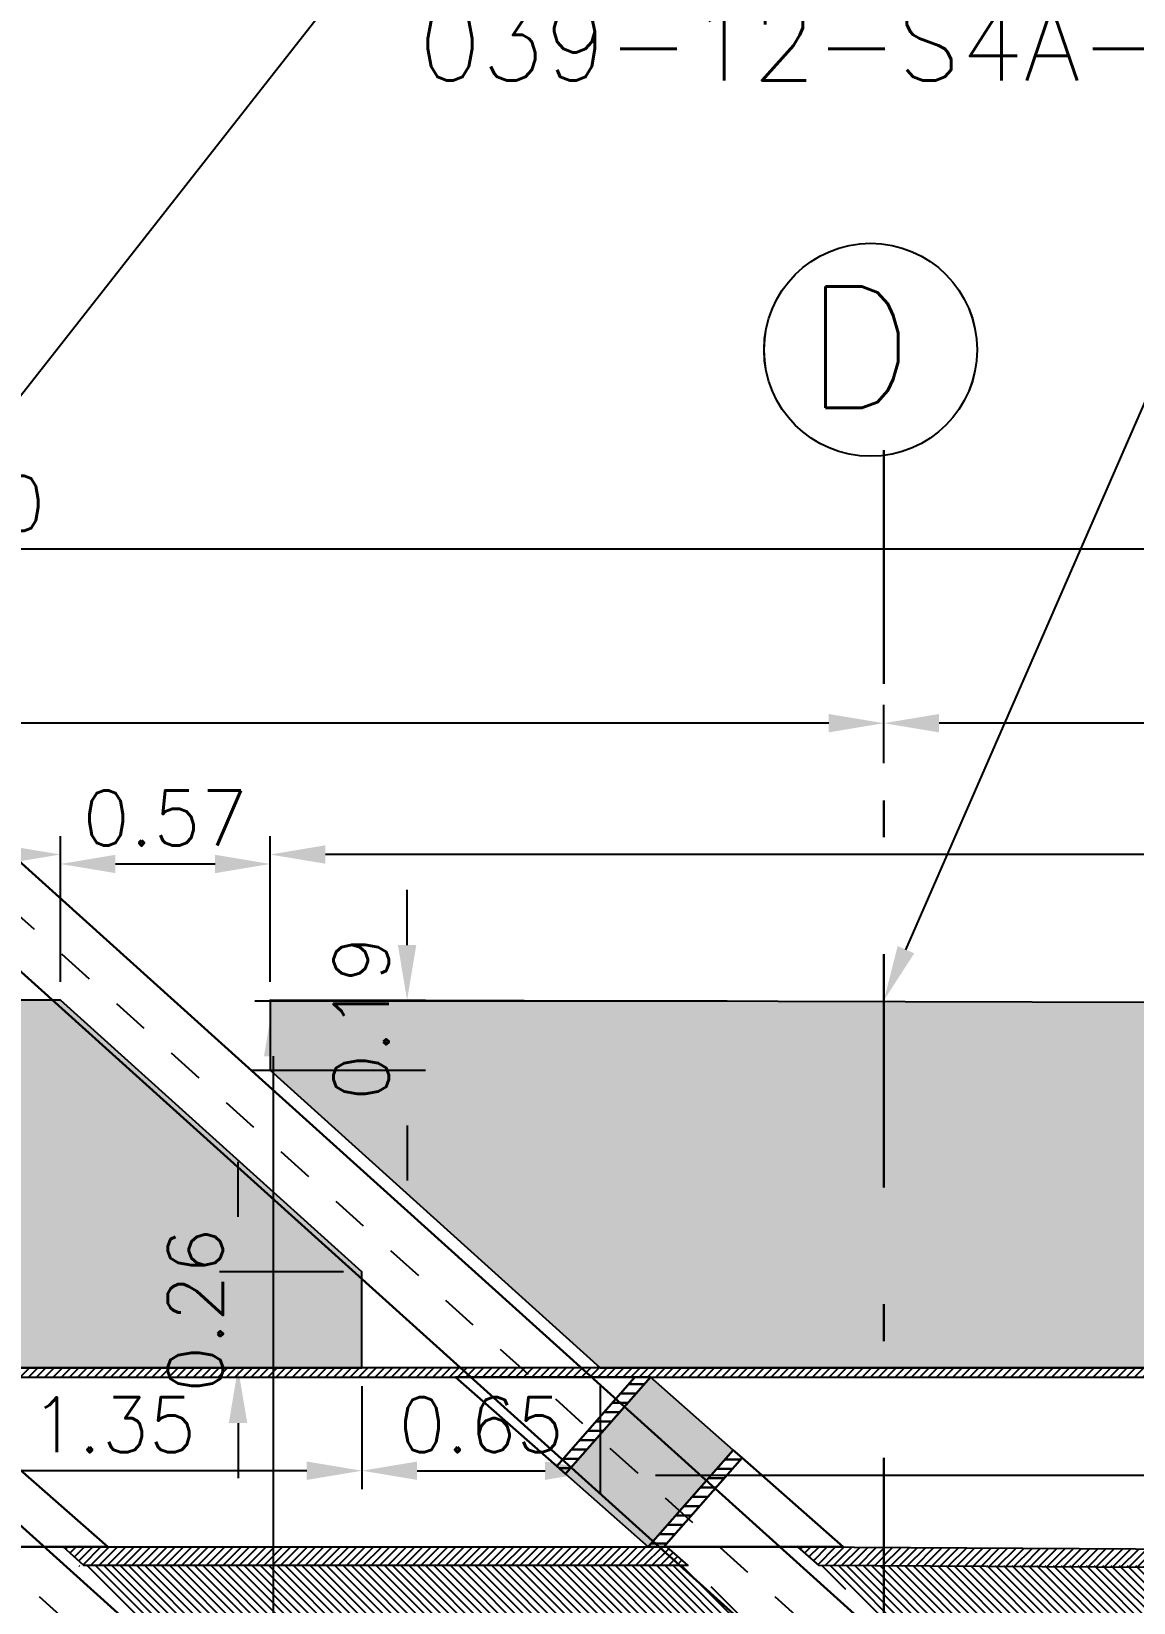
# Model space of a CAD drawing. Header units: metres. Extents: x 1080594 to 1081411, y 976871 to 977162.
# Drawn here: x 1081036.518 to 1081039.515, y 977073.356 to 977077.629 of the extents above; entities that cross this region are included whole.
import ezdxf
from ezdxf import colors
from ezdxf.entities.mleader import LeaderData, LeaderLine
from ezdxf.math import Vec2, Vec3

# ---------------------------------------------------------------- set-up
doc = ezdxf.new("R2010")
doc.units = ezdxf.units.M
doc.header["$LTSCALE"] = 25.4
doc.linetypes.add('DASHDOT', pattern=[1, 0.5, -0.25, 0, -0.25])
doc.linetypes.add('HIDDEN', pattern=[0.375, 0.25, -0.125])
for name, color, linetype in [('CIRCULOCONTRAP', 130, 'Continuous'), ('CONTRAPESO', 3, 'Continuous'), ('DIMCONTRAPESO', 1, 'Continuous'), ('EJECABLES', 203, 'DASHDOT'), ('NEOPRENO', 24, 'Continuous'), ('PERFIL MET', 37, 'Continuous'), ('PROY', 9, 'HIDDEN'), ('R175COTR', 7, 'Continuous')]:
    doc.layers.add(name, color=color, linetype=linetype)
for name, color, linetype, lineweight in [('COTA', 1, 'Continuous', 30), ('COTACIM', 20, 'Continuous', 5), ('DUCTO', 142, 'Continuous', 30), ('EJECONTRAPESO', 41, 'DASHDOT', 30), ('PLATINA', 54, 'Continuous', 30), ('SOLIDOREFCONT', 254, 'Continuous', 5), ('TUNEL', 5, 'Continuous', 20)]:
    doc.layers.add(name, color=color, linetype=linetype, lineweight=lineweight)
doc.styles.add('romans', font='romans.shx')
doc.dimstyles.new('Copy 75', dxfattribs={"dimtxt": 0.15, "dimasz": 0.15, "dimexe": 0.05, "dimexo": 0.05, "dimgap": 0.05, "dimtad": 1, "dimzin": 0, "dimdsep": 46, "dimtxsty": 'romans', "dimcen": 0.002, "dimclrd": 1, "dimclre": 1, "dimclrt": 3, "dimadec": 4, "dimazin": 0, "dimtfac": 1, "dimtofl": 0, "dimtmove": 1, "dimatfit": 3, "dimfxl": 1, "dimtolj": 1, "dimtzin": 0, "dimarcsym": 1})
pattern_1 = [(45, (363.9010038864799, -51.61662542726845), (-0.01122532015133644, 0.01122532015133644), [])]

# ---------------------------------------------------------------- blocks, each defined once
blk = doc.blocks.new('*D160')
at = {"layer": 'Defpoints', "color": 0, "transparency": 16777216}
for p in [(1081027.766114995, 977076.2208018586), (1081027.766114995, 977074.9943397719), (1081044.766173823, 977074.9943397719)]:
    blk.add_point(p, dxfattribs=at)
at = {"layer": 'DIMCONTRAPESO', "color": 1, "lineweight": -2, "transparency": 16777216}
for p, q in [((1081027.766114995, 977075.044339772), (1081027.766114995, 977076.2708018586)), ((1081044.766173823, 977075.044339772), (1081044.766173823, 977076.2708018586)), ((1081044.616173823, 977076.2208018586), (1081027.916114995, 977076.2208018586))]:
    blk.add_line(p, q, dxfattribs=at)
at = {"layer": 'DIMCONTRAPESO', "color": 1, "transparency": 16777216}
for points in [[(1081027.916114995, 977076.2458018586), (1081027.916114995, 977076.1958018586), (1081027.766114995, 977076.2208018586)], [(1081044.616173823, 977076.2458018586), (1081044.616173823, 977076.1958018586), (1081044.766173823, 977076.2208018586)]]:
    blk.add_solid(points, dxfattribs=at)
at = {"layer": 'DIMCONTRAPESO', "color": 3, "transparency": 16777216, "insert": (1081036.266144409, 977076.3458018586), "char_height": 0.15, "attachment_point": 5, "style": 'romans', "bg_fill": 3, "box_fill_scale": 1.1, "bg_fill_color": 256, "bg_fill_true_color": 13158600, "bg_fill_transparency": 0}
blk.add_mtext('\\A1;17.00', dxfattribs=at)
blk = doc.blocks.new('tir')
at = {"layer": 'DUCTO'}
for points in [[(1080505.733068108, 977008.5555077032), (1080511.543241181, 977008.5560056631)], [(1080505.733086963, 977008.3355077041), (1080511.543260036, 977008.3360056642)]]:
    blk.add_lwpolyline(points, dxfattribs=at)
at = {"layer": 'EJECABLES', "ltscale": 0.008}
blk.add_lwpolyline([(1080505.360600902, 977008.4454757803), (1080513.540696156, 977008.4461768557)], dxfattribs=at)
blk = doc.blocks.new('*D257')
at = {"layer": 'COTA', "color": 1, "lineweight": -2, "transparency": 16777216}
for p, q in [((1081037.167061368, 977075.044339772), (1081037.167061368, 977075.4407094193)), ((1081044.766114995, 977075.044339772), (1081044.766114995, 977075.4407094193)), ((1081044.616114995, 977075.3907094193), (1081037.317061368, 977075.3907094193))]:
    blk.add_line(p, q, dxfattribs=at)
at = {"layer": 'COTA', "color": 1, "transparency": 16777216}
for points in [[(1081037.317061368, 977075.4157094193), (1081037.317061368, 977075.3657094192), (1081037.167061368, 977075.3907094193)], [(1081044.616114995, 977075.4157094193), (1081044.616114995, 977075.3657094192), (1081044.766114995, 977075.3907094193)]]:
    blk.add_solid(points, dxfattribs=at)
at = {"layer": 'Defpoints', "color": 0, "transparency": 16777216}
for p in [(1081037.167061368, 977075.3907094193), (1081037.167061368, 977074.9943397719), (1081044.766114995, 977074.9943397719)]:
    blk.add_point(p, dxfattribs=at)
at = {"layer": 'COTA', "color": 3, "transparency": 16777216, "insert": (1081040.951067756, 977075.5157094193), "char_height": 0.15, "attachment_point": 5, "style": 'romans'}
blk.add_mtext('\\A1;7.60', dxfattribs=at)
blk = doc.blocks.new('*D258')
at = {"layer": 'Defpoints', "color": 0, "transparency": 16777216}
for p in [(1081036.596306108, 977075.3907094193), (1081035.168183518, 977074.9943385319), (1081036.596306108, 977074.9943397719)]:
    blk.add_point(p, dxfattribs=at)
at = {"layer": 'DIMCONTRAPESO', "color": 1, "lineweight": -2, "transparency": 16777216}
for p, q in [((1081035.168183518, 977075.0443385319), (1081035.168183518, 977075.4407094193)), ((1081036.596306108, 977075.044339772), (1081036.596306108, 977075.4407094193)), ((1081035.318183518, 977075.3907094193), (1081036.446306108, 977075.3907094193))]:
    blk.add_line(p, q, dxfattribs=at)
at = {"layer": 'DIMCONTRAPESO', "color": 1, "transparency": 16777216}
for points in [[(1081035.318183518, 977075.4157094193), (1081035.318183518, 977075.3657094192), (1081035.168183518, 977075.3907094193)], [(1081036.446306108, 977075.4157094193), (1081036.446306108, 977075.3657094192), (1081036.596306108, 977075.3907094193)]]:
    blk.add_solid(points, dxfattribs=at)
at = {"layer": 'DIMCONTRAPESO', "color": 3, "transparency": 16777216, "insert": (1081035.882244813, 977075.5157094193), "char_height": 0.15, "attachment_point": 5, "style": 'romans', "bg_fill": 3, "box_fill_scale": 1.1, "bg_fill_color": 256, "bg_fill_true_color": 13158600, "bg_fill_transparency": 0}
blk.add_mtext('\\A1;1.43', dxfattribs=at)
blk = doc.blocks.new('*D259')
at = {"layer": 'Defpoints', "color": 0, "transparency": 16777216}
for p in [(1081036.064675423, 977073.9943382103), (1081037.416626752, 977073.9943397719), (1081036.064675423, 977073.7148274413)]:
    blk.add_point(p, dxfattribs=at)
at = {"layer": 'DIMCONTRAPESO', "color": 1, "lineweight": -2, "transparency": 16777216}
for p, q in [((1081036.064675423, 977073.9443382103), (1081036.064675423, 977073.6648274412)), ((1081037.416626752, 977073.9443397719), (1081037.416626752, 977073.6648274412)), ((1081037.266626752, 977073.7148274413), (1081036.214675423, 977073.7148274413))]:
    blk.add_line(p, q, dxfattribs=at)
at = {"layer": 'DIMCONTRAPESO', "color": 1, "transparency": 16777216}
for points in [[(1081036.214675423, 977073.7398274413), (1081036.214675423, 977073.6898274412), (1081036.064675423, 977073.7148274413)], [(1081037.266626752, 977073.7398274413), (1081037.266626752, 977073.6898274412), (1081037.416626752, 977073.7148274413)]]:
    blk.add_solid(points, dxfattribs=at)
at = {"layer": 'DIMCONTRAPESO', "color": 3, "transparency": 16777216, "insert": (1081036.740651087, 977073.8398274413), "char_height": 0.15, "attachment_point": 5, "style": 'romans', "bg_fill": 3, "box_fill_scale": 1.1, "bg_fill_color": 256, "bg_fill_true_color": 13158600, "bg_fill_transparency": 0}
blk.add_mtext('\\A1;1.35', dxfattribs=at)
blk = doc.blocks.new('*D260')
at = {"layer": 'COTA', "color": 1, "lineweight": -2, "transparency": 16777216}
for p, q in [((1081037.539354812, 977075.1443397719), (1081037.539354812, 977075.294339772)), ((1081037.217061368, 977074.9943397719), (1081037.589354812, 977074.9943397719)), ((1081037.113419717, 977074.8040495317), (1081037.589354812, 977074.8040495317)), ((1081037.539354812, 977074.6540495317), (1081037.539354812, 977074.5040495316))]:
    blk.add_line(p, q, dxfattribs=at)
at = {"layer": 'COTA', "color": 1, "transparency": 16777216}
for points in [[(1081037.514354812, 977075.1443397719), (1081037.564354812, 977075.1443397719), (1081037.539354812, 977074.9943397719)], [(1081037.514354812, 977074.6540495317), (1081037.564354812, 977074.6540495317), (1081037.539354812, 977074.8040495317)]]:
    blk.add_solid(points, dxfattribs=at)
at = {"layer": 'Defpoints', "color": 0, "transparency": 16777216}
for p in [(1081037.167061368, 977074.9943397719), (1081037.063419717, 977074.8040495317), (1081037.539354812, 977074.8040495317)]:
    blk.add_point(p, dxfattribs=at)
at = {"layer": 'COTA', "color": 3, "transparency": 16777216, "insert": (1081037.414354812, 977074.9455925844), "char_height": 0.15, "attachment_point": 5, "rotation": 90, "style": 'romans'}
blk.add_mtext('\\A1;0.19', dxfattribs=at)
blk = doc.blocks.new('*D261')
at = {"layer": 'COTA', "color": 1, "lineweight": -2, "transparency": 16777216}
for p, q in [((1081037.079548934, 977074.4053318389), (1081037.079548934, 977074.5553318389)), ((1081037.366626752, 977074.2553318389), (1081037.029548934, 977074.2553318389)), ((1081037.366626752, 977073.9943397719), (1081037.029548934, 977073.9943397719)), ((1081037.079548934, 977073.8443397719), (1081037.079548934, 977073.6943397719))]:
    blk.add_line(p, q, dxfattribs=at)
at = {"layer": 'COTA', "color": 1, "transparency": 16777216}
for points in [[(1081037.054548934, 977074.4053318389), (1081037.104548934, 977074.4053318389), (1081037.079548934, 977074.2553318389)], [(1081037.054548934, 977073.8443397719), (1081037.104548934, 977073.8443397719), (1081037.079548934, 977073.9943397719)]]:
    blk.add_solid(points, dxfattribs=at)
at = {"layer": 'Defpoints', "color": 0, "transparency": 16777216}
for p in [(1081037.416626752, 977074.2553318389), (1081037.079548934, 977073.9943397719), (1081037.416626752, 977073.9943397719)]:
    blk.add_point(p, dxfattribs=at)
at = {"layer": 'COTA', "color": 3, "transparency": 16777216, "insert": (1081036.963518872, 977074.1515136611), "char_height": 0.15, "attachment_point": 5, "rotation": 90, "style": 'romans'}
blk.add_mtext('\\A1;0.26', dxfattribs=at)
blk = doc.blocks.new('*D262')
at = {"layer": 'COTA', "color": 1, "lineweight": -2, "transparency": 16777216}
for p, q in [((1081038.064603306, 977073.9443378098), (1081038.064603306, 977073.6515055945)), ((1081044.266173665, 977073.9444321623), (1081044.266173665, 977073.6515055945)), ((1081044.116173665, 977073.7015055945), (1081038.214603306, 977073.7015055945))]:
    blk.add_line(p, q, dxfattribs=at)
at = {"layer": 'COTA', "color": 1, "transparency": 16777216}
for points in [[(1081038.214603306, 977073.7265055946), (1081038.214603306, 977073.6765055945), (1081038.064603306, 977073.7015055945)], [(1081044.116173665, 977073.7265055946), (1081044.116173665, 977073.6765055945), (1081044.266173665, 977073.7015055945)]]:
    blk.add_solid(points, dxfattribs=at)
at = {"layer": 'Defpoints', "color": 0, "transparency": 16777216}
for p in [(1081038.064603306, 977073.9943378099), (1081044.266173665, 977073.9944321624), (1081038.064603306, 977073.7015055945)]:
    blk.add_point(p, dxfattribs=at)
at = {"layer": 'COTA', "color": 3, "transparency": 16777216, "insert": (1081041.165388485, 977073.8605055945), "char_height": 0.15, "attachment_point": 5, "style": 'romans'}
blk.add_mtext('\\A1;6.20', dxfattribs=at)
blk = doc.blocks.new('*D200')
at = {"layer": 'Defpoints', "color": 0, "transparency": 16777216}
for p in [(1081038.836225956, 977075.7478617919), (1081038.836225956, 977075.5892750548), (1081044.766200506, 977075.0170369225)]:
    blk.add_point(p, dxfattribs=at)
at = {"layer": 'DIMCONTRAPESO', "color": 1, "lineweight": -2, "transparency": 16777216}
for p, q in [((1081038.836225956, 977075.6392750548), (1081038.836225956, 977075.7978617919)), ((1081044.766200506, 977075.0670369226), (1081044.766200506, 977075.7978617919)), ((1081044.616200506, 977075.7478617919), (1081038.986225955, 977075.7478617919))]:
    blk.add_line(p, q, dxfattribs=at)
at = {"layer": 'DIMCONTRAPESO', "color": 1, "transparency": 16777216}
for points in [[(1081038.986225955, 977075.7728617919), (1081038.986225955, 977075.7228617918), (1081038.836225956, 977075.7478617919)], [(1081044.616200506, 977075.7728617919), (1081044.616200506, 977075.7228617918), (1081044.766200506, 977075.7478617919)]]:
    blk.add_solid(points, dxfattribs=at)
at = {"layer": 'DIMCONTRAPESO', "color": 3, "transparency": 16777216, "insert": (1081041.801213231, 977075.8728617919), "char_height": 0.15, "attachment_point": 5, "style": 'romans'}
blk.add_mtext('\\A1;5.93', dxfattribs=at)
blk = doc.blocks.new('*D201')
at = {"layer": 'Defpoints', "color": 0, "transparency": 16777216}
for p in [(1081027.766582777, 977075.7478617919), (1081038.836225956, 977075.5892750548), (1081027.766582777, 977075.0150370329)]:
    blk.add_point(p, dxfattribs=at)
at = {"layer": 'DIMCONTRAPESO', "color": 1, "lineweight": -2, "transparency": 16777216}
for p, q in [((1081027.766582777, 977075.0650370329), (1081027.766582777, 977075.7978617919)), ((1081038.836225956, 977075.6392750548), (1081038.836225956, 977075.7978617919)), ((1081038.686225956, 977075.7478617919), (1081027.916582776, 977075.7478617919))]:
    blk.add_line(p, q, dxfattribs=at)
at = {"layer": 'DIMCONTRAPESO', "color": 1, "transparency": 16777216}
for points in [[(1081027.916582776, 977075.7728617919), (1081027.916582776, 977075.7228617918), (1081027.766582777, 977075.7478617919)], [(1081038.686225956, 977075.7728617919), (1081038.686225956, 977075.7228617918), (1081038.836225956, 977075.7478617919)]]:
    blk.add_solid(points, dxfattribs=at)
at = {"layer": 'DIMCONTRAPESO', "color": 3, "transparency": 16777216, "insert": (1081033.301404366, 977075.8728617919), "char_height": 0.15, "attachment_point": 5, "style": 'romans', "bg_fill": 3, "box_fill_scale": 1.1, "bg_fill_color": 256, "bg_fill_true_color": 13158600, "bg_fill_transparency": 0}
blk.add_mtext('\\A1;11.07', dxfattribs=at)
blk = doc.blocks.new('*D284')
at = {"layer": 'COTA', "color": 1, "lineweight": -2, "transparency": 16777216}
for p, q in [((1081036.596306108, 977075.044339772), (1081036.596306108, 977075.4149757604)), ((1081037.167061368, 977075.044339772), (1081037.167061368, 977075.4149757604)), ((1081036.746306108, 977075.3649757603), (1081037.017061368, 977075.3649757603))]:
    blk.add_line(p, q, dxfattribs=at)
at = {"layer": 'COTA', "color": 1, "transparency": 16777216}
for points in [[(1081036.746306108, 977075.3899757604), (1081036.746306108, 977075.3399757603), (1081036.596306108, 977075.3649757603)], [(1081037.017061368, 977075.3899757604), (1081037.017061368, 977075.3399757603), (1081037.167061368, 977075.3649757603)]]:
    blk.add_solid(points, dxfattribs=at)
at = {"layer": 'Defpoints', "color": 0, "transparency": 16777216}
for p in [(1081037.167061368, 977075.3649757603), (1081036.596306108, 977074.9943397719), (1081037.167061368, 977074.9943397719)]:
    blk.add_point(p, dxfattribs=at)
at = {"layer": 'COTA', "color": 3, "transparency": 16777216, "insert": (1081036.881683738, 977075.4899757603), "char_height": 0.15, "attachment_point": 5, "style": 'romans'}
blk.add_mtext('\\A1;0.57', dxfattribs=at)
blk = doc.blocks.new('*D289')
at = {"layer": 'COTA', "color": 1, "lineweight": -2, "transparency": 16777216}
for p, q in [((1081037.416626752, 977073.9443383401), (1081037.416626752, 977073.6648274553)), ((1081038.064662521, 977073.9443382103), (1081038.064662521, 977073.6648274553)), ((1081037.566626752, 977073.7148274553), (1081037.914662521, 977073.7148274553))]:
    blk.add_line(p, q, dxfattribs=at)
at = {"layer": 'COTA', "color": 1, "transparency": 16777216}
for points in [[(1081037.566626752, 977073.7398274554), (1081037.566626752, 977073.6898274553), (1081037.416626752, 977073.7148274553)], [(1081037.914662521, 977073.7398274554), (1081037.914662521, 977073.6898274553), (1081038.064662521, 977073.7148274553)]]:
    blk.add_solid(points, dxfattribs=at)
at = {"layer": 'Defpoints', "color": 0, "transparency": 16777216}
for p in [(1081037.416626752, 977073.9943383401), (1081038.064662521, 977073.9943382103), (1081038.064662521, 977073.7148274553)]:
    blk.add_point(p, dxfattribs=at)
at = {"layer": 'COTA', "color": 3, "transparency": 16777216, "insert": (1081037.740644636, 977073.8398274553), "char_height": 0.15, "attachment_point": 5, "style": 'romans'}
blk.add_mtext('\\A1;0.65', dxfattribs=at)
blk = doc.blocks.new('*D1373')
at = {"layer": 'Defpoints', "color": 0, "transparency": 16777216}
for p in [(1081038.460224689, 977074.9918145378), (1081037.175268872, 977065.2136238085), (1081038.243542319, 977065.2136238085)]:
    blk.add_point(p, dxfattribs=at)
at = {"layer": 'TUNEL', "color": 1, "lineweight": -2, "transparency": 16777216}
for p, q in [((1081038.410224689, 977074.9918145378), (1081037.125268872, 977074.9918145378)), ((1081037.175268872, 977074.8418145378), (1081037.175268872, 977065.3636238085)), ((1081038.193542319, 977065.2136238085), (1081037.125268872, 977065.2136238085))]:
    blk.add_line(p, q, dxfattribs=at)
at = {"layer": 'TUNEL', "color": 1, "transparency": 16777216}
for points in [[(1081037.150268872, 977074.8418145378), (1081037.200268872, 977074.8418145378), (1081037.175268872, 977074.9918145378)], [(1081037.150268872, 977065.3636238085), (1081037.200268872, 977065.3636238085), (1081037.175268872, 977065.2136238085)]]:
    blk.add_solid(points, dxfattribs=at)
at = {"layer": 'TUNEL', "color": 3, "transparency": 16777216, "insert": (1081037.050268872, 977069.1930191232), "char_height": 0.15, "attachment_point": 5, "rotation": 90, "style": 'romans'}
blk.add_mtext('\\A1;9.778', dxfattribs=at)

msp = doc.modelspace()

# ---------------------------------------------------------------- hatches: boundary and pattern name
at = {"layer": 'NEOPRENO', "transparency": 33554483}
h = msp.add_hatch(color=256, dxfattribs=at)
h.dxf.hatch_style = 1
h.paths.add_polyline_path([(1081038.195442617, 977073.5079687439), (1081038.4264936, 977073.7709157132), (1081038.201134091, 977073.9689386698), (1081037.970083108, 977073.7059917005)])
at = {"layer": 'PERFIL MET'}
h = msp.add_hatch(dxfattribs=at)
h.set_pattern_fill('ANSI31', color=256, scale=0.005)
h.set_pattern_definition(pattern_1)
h.paths.add_polyline_path([(1081044.266173666, 977073.9943365679), (1081028.266454506, 977073.9943397719), (1081028.266454663, 977073.9689397718), (1081044.266173823, 977073.9689365678)])
h = msp.add_hatch(dxfattribs=at)
h.set_pattern_fill('ANSI31', color=256, scale=0.005)
h.set_pattern_definition(pattern_1)
h.paths.add_polyline_path([(1081044.266173666, 977073.9943365679), (1081028.266454506, 977073.9943397719), (1081028.266454663, 977073.9689397718), (1081044.266173823, 977073.9689365678)])
at = {"layer": 'PERFIL MET', "transparency": 33554534}
h = msp.add_hatch(dxfattribs=at)
h.set_pattern_fill('ANSI31', color=256, scale=0.005)
h.set_pattern_definition([(45, (340.3269830574282, 0.03399999998509884), (-0.01122532015133644, 0.01122532015133644), [])])
h.paths.add_polyline_path([(1081044.266173823, 977073.4739707632), (1081044.266173823, 977073.4231707632), (1081038.66050171, 977073.4571707632), (1081038.602562399, 977073.5080819202)])
h.paths.add_polyline_path([(1081038.244757522, 977073.5081621662), (1081038.302704186, 977073.4572445481), (1081036.660574272, 977073.4571707632), (1081036.604214787, 977073.5079754937)])
h.paths.add_polyline_path([(1081036.245054404, 977073.5079599554), (1081036.302269918, 977073.4570424946), (1081034.661054165, 977073.4573955707), (1081034.603241785, 977073.5081951941)])
h.paths.add_polyline_path([(1081034.244966977, 977073.508038765), (1081034.302913641, 977073.457121147), (1081032.660468135, 977073.4579238418), (1081032.602655755, 977073.5087234651)])
h.paths.add_polyline_path([(1081032.245773089, 977073.5079710336), (1081032.303719752, 977073.4570534155), (1081030.660574272, 977073.4571707632), (1081030.604214787, 977073.5079754937)])
h.paths.add_polyline_path([(1081030.24582049, 977073.507971002), (1081030.30211776, 977073.4571796566), (1081028.26654819, 977073.4575804066), (1081028.266508101, 977073.5065051898)])
h = msp.add_hatch(dxfattribs=at)
h.set_pattern_fill('ANSI31', color=256, scale=0.005, angle=90)
h.set_pattern_definition([(135, (340.3269830574282, 0.03399999998509884), (-0.01122532015133644, -0.01122532015133644), [])])
h.paths.add_polyline_path([(1081038.836225956, 977073.2987657847), (1081038.8362581, 977073.4571707632), (1081044.266173823, 977073.4571707632), (1081044.266173823, 977072.3587707632), (1081039.878901335, 977072.3588558099)])
h.paths.add_polyline_path([(1081038.66050171, 977073.4571707632), (1081038.8362581, 977073.4571707632), (1081038.836225956, 977073.2987657847)], flags=17)
h.paths.add_polyline_path([(1081038.836488687, 977072.975410569), (1081039.520549035, 977072.3587707632), (1081038.8362581, 977072.3587707632)], flags=17)
h.paths.add_polyline_path([(1081036.646627667, 977073.4571707632), (1081038.301945474, 977073.4572695517), (1081038.836488687, 977072.975410569), (1081038.8362581, 977072.3587707632), (1081037.879066822, 977072.3587720433)])
h.paths.add_polyline_path([(1081034.660574272, 977073.4571707632), (1081036.302259383, 977073.4570519918), (1081037.520621596, 977072.3587707632), (1081035.879066822, 977072.3587720433)])
h.paths.add_polyline_path([(1081032.658433506, 977073.4571707632), (1081034.30218227, 977073.4571215044), (1081035.520621596, 977072.3587707632), (1081033.879066822, 977072.3587720433)])
h.paths.add_polyline_path([(1081030.660574272, 977073.4571707632), (1081032.303719752, 977073.4570534155), (1081033.520621596, 977072.3587707632), (1081031.879066822, 977072.3587720433)])
h.paths.add_polyline_path([(1081028.266114995, 977073.4571707632), (1081030.30211776, 977073.4571796566), (1081031.520621596, 977072.3587707632), (1081028.266114995, 977072.3589500999)])
at = {"layer": 'PLATINA', "transparency": 33554534}
h = msp.add_hatch(dxfattribs=at)
h.set_pattern_fill('ANSI31', color=256, scale=0.007999999999999998, angle=-45.14532782505878)
h.set_pattern_definition([(359.8546721749412, (-373626.2263194779, 1053961.163806082), (6.442573658642825e-05, 0.02539991829365727), [])])
h.paths.add_polyline_path([(1081037.946228781, 977073.7269506394), (1081038.158863574, 977073.9689386698), (1081038.201134091, 977073.9689386698), (1081037.970084006, 977073.7059927225)])
h = msp.add_hatch(dxfattribs=at)
h.set_pattern_fill('ANSI31', color=256, scale=0.007999999999999998, angle=-45.14532782505878)
h.set_pattern_definition([(359.8546721749412, (348.4110619237181, 0.03399916237685829), (6.442573658643064e-05, 0.02539991829365727), [])])
h.paths.add_polyline_path([(1081038.450346543, 977073.749961008), (1081038.237708127, 977073.507968744), (1081038.195441148, 977073.5079670724), (1081038.426493111, 977073.7709151561)])
at = {"layer": 'SOLIDOREFCONT', "true_color": 0x5b5b5b, "transparency": 33554546}
h = msp.add_hatch(dxfattribs=at)
h.set_pattern_fill('AR-CONC', color=251, scale=0.005)
h.set_pattern_definition([(49.99999999999999, (0, 0), (0.91092334498002, -0.07969542769451543), [0.09525, -1.04775]), (355, (0, 0), (-0.1762171071248467, 0.9552842261951757), [0.0762, -0.83820292085]), (100.4514447, (0.075910035, -0.0066412675), (0.7347062354517664, 0.8755887595609755), [0.080950044, -0.8904512229999999]), (46.18420000000002, (0, 0.254), (1.35539520446065, -0.2102116396636357), [0.142875, -1.571625]), (96.63555760999996, (0.1129495, 0.2364825), (1.187020670257515, 1.237130622988608), [0.1214251157, -1.3356780408]), (351.1841511700001, (0, 0.254), (1.187020670324885, 1.237130622927663), [0.11429983535, -1.2572986596]), (21, (0.127, 0.1905), (0.7580719563456624, -0.5113259909354381), [0.09525, -1.04775]), (326.0000000000001, (0.127, 0.1905), (0.3090101417382354, 0.9209398306115963), [0.0762, -0.8382]), (71.45144499999999, (0.190172663, 0.1478895005), (1.067082096393581, 0.4096138444295262), [0.08095004400000001, -0.8904496879999999]), (37.50000000000001, (0, 0), (0.01544301625295908, 0.4227751943657655), [0, -0.82804, 0, -0.8509000000000001, 0, -0.8413750000000001]), (7.499999999999999, (0, 0), (0.3340983125515287, 0.5009028740905975), [0, -0.48514, 0, -0.80899, 0, -0.320675]), (327.5, (-0.28321, 0), (0.677952975834357, -0.02864371996336722), [0, -0.3175, 0, -0.9906, 0, -1.31445]), (317.5, (-0.41021, 0), (0.7406459069300902, 0.1271324551666652), [0, -0.41275, 0, -0.65786, 0, -0.93345])])
h.paths.add_polyline_path([(1081028.255158899, 977065.2136238085), (1081028.266114995, 977073.9943397719), (1081029.419252178, 977073.994339772), (1081029.419252178, 977074.2530305823), (1081028.57405879, 977075.0271903898), (1081027.755558134, 977075.0269078448), (1081027.755558134, 977065.5098159304), (1081027.755532993, 977065.2136342799), (1081027.755345572, 977062.2136238085), (1081044.755158899, 977062.2136238085), (1081044.765834611, 977074.9748203392), (1081037.167061368, 977074.9943397719), (1081037.167061368, 977074.8040495317), (1081038.064603306, 977073.9943378099), (1081044.266114995, 977073.9943397719), (1081044.255158899, 977065.2136238085)])
h.paths.add_polyline_path([(1081030.596891674, 977074.9943397719), (1081029.168183518, 977074.9943397719), (1081029.168183519, 977074.8024724574), (1081030.064673466, 977073.9943397719), (1081031.416626752, 977073.9943397719), (1081031.416626752, 977074.2553972487)], flags=17)
h.paths.add_polyline_path([(1081032.064675851, 977073.9943397719), (1081033.416626752, 977073.9943397719), (1081033.416626752, 977074.2553972487), (1081032.596306108, 977074.9943397719), (1081031.168183518, 977074.9943385319), (1081031.168183519, 977074.8024724574)], flags=17)
h.paths.add_polyline_path([(1081035.416626752, 977073.9943397719), (1081035.416626752, 977074.2553972487), (1081034.596891676, 977074.9943397706), (1081033.168183518, 977074.9943385319), (1081033.168183519, 977074.8024724574), (1081034.064674978, 977073.9943386108)], flags=17)
h.paths.add_polyline_path([(1081036.596306108, 977074.9943397719), (1081035.168183518, 977074.9943385319), (1081035.168183519, 977074.8024724574), (1081036.064675423, 977073.9943382103), (1081037.416626752, 977073.9943397719), (1081037.416626752, 977074.2553318389)], flags=17)

# ---------------------------------------------------------------- linework, layer by layer
at = {"layer": 'CIRCULOCONTRAP'}
for centre in [(1081038.800052567, 977076.7633577725), (1081038.800111395, 977076.7633577725)]:
    msp.add_circle(centre, 0.2896674196976395, dxfattribs=at)
at = {"layer": 'CONTRAPESO'}
msp.add_lwpolyline([(1081028.255158899, 977065.2136238085), (1081028.255158899, 977065.2136238085), (1081028.266114995, 977073.9943397719), (1081029.419252178, 977073.994339772), (1081029.419252178, 977074.2530305823), (1081028.57405879, 977075.0271903898), (1081027.755558134, 977075.0269078448), (1081027.755558134, 977065.5098159304), (1081027.755558134, 977065.5098159304), (1081027.755532993, 977065.2136342799), (1081027.755345572, 977062.2136238085), (1081044.755158899, 977062.2136238085), (1081044.765834611, 977074.9748203392), (1081037.167061368, 977074.9943397719), (1081037.167061368, 977074.8040495317), (1081038.064603306, 977073.9943378099), (1081044.266114995, 977073.9943397719), (1081044.255158899, 977065.2136238085)], close=True, dxfattribs=at)
at = {"layer": 'NEOPRENO'}
msp.add_lwpolyline([(1081038.195442617, 977073.5079687439), (1081038.4264936, 977073.7709157132), (1081038.201134091, 977073.9689386698), (1081037.970083108, 977073.7059917005), (1081038.195442617, 977073.5079687439)], dxfattribs=at)
at = {"layer": 'PERFIL MET'}
for points in [[(1081044.266173666, 977073.9943365679), (1081028.266454506, 977073.9943397719), (1081028.266454663, 977073.9689397718), (1081044.266173823, 977073.9689365678)], [(1081038.244757522, 977073.5081621662), (1081038.302704186, 977073.4572445481), (1081036.660574272, 977073.4571707632), (1081036.604214787, 977073.5079754937)], [(1081044.266173823, 977073.4739707632), (1081044.266173823, 977073.4231707632), (1081038.66050171, 977073.4571707632), (1081038.602562399, 977073.5080819202)]]:
    msp.add_lwpolyline(points, close=True, dxfattribs=at)
at = {"layer": 'PLATINA', "color": 252, "transparency": 33554531}
for points in [[(1081038.158862115, 977073.9689370095), (1081037.946228781, 977073.7269506394), (1081037.670838118, 977073.9689386698)], [(1081038.237709585, 977073.5079704042), (1081038.450346591, 977073.7499610636), (1081038.725788877, 977073.5079693012)]]:
    msp.add_lwpolyline(points, close=True, dxfattribs=at)
at = {"layer": 'PLATINA'}
for points in [[(1081037.946228781, 977073.7269506394), (1081038.158863574, 977073.9689386698), (1081038.201134091, 977073.9689386698), (1081037.970084006, 977073.7059927225)], [(1081038.450346543, 977073.749961008), (1081038.237708127, 977073.507968744), (1081038.195441148, 977073.5079670724), (1081038.426493111, 977073.7709151561)]]:
    msp.add_lwpolyline(points, close=True, dxfattribs=at)
at = {"layer": 'PROY', "color": 252, "transparency": 33554457}
msp.add_lwpolyline([(1081044.266173666, 977073.9943365679), (1081028.266454506, 977073.9943397719), (1081028.266454663, 977073.9689397718), (1081044.266173823, 977073.9689365678)], close=True, dxfattribs=at)

# ---------------------------------------------------------------- texts
at = {"layer": 'R175COTR', "insert": (1081038.917722481, 977076.9351995199, 308.056640625), "char_height": 0.33, "width": 0.4150010265334458, "attachment_point": 3, "rotation": 3.6309954901517776e-05, "style": 'romans'}
msp.add_mtext('{\\C0;D}', dxfattribs=at)

# ---------------------------------------------------------------- dimensions: what is measured, and where the dimension line sits
at = {"layer": 'COTA', "color": 4}
dim = msp.add_linear_dim(base=(1081038.064603306, 977073.7015055945), p1=(1081044.266173665, 977073.9944321624), p2=(1081038.064603306, 977073.9943378099), angle=180, dimstyle='Copy 75', dxfattribs=at)
dim.commit()
dim.dimension.update_dxf_attribs({"geometry": '*D262', "text_midpoint": (1081041.165388485, 977073.7355055945), "dimtype": 160})

# ---------------------------------------------------------------- next in the draw order: dimensions: what is measured, and where the dimension line sits
at = {"layer": 'DIMCONTRAPESO'}
dim = msp.add_linear_dim(base=(1081027.766114995, 977076.2208018586), p1=(1081044.766173823, 977074.9943397719), p2=(1081027.766114995, 977074.9943397719), angle=180, dimstyle='Copy 75', override={"dimtfill": 1}, dxfattribs=at)
dim.commit()
dim.dimension.update_dxf_attribs({"geometry": '*D160', "text_midpoint": (1081036.266144409, 977076.3458018586)})

# ---------------------------------------------------------------- next in the draw order: linework, layer by layer
at = {"layer": 'CONTRAPESO'}
msp.add_lwpolyline([(1081036.596306108, 977074.9943397719), (1081035.168183518, 977074.9943385319), (1081035.168183519, 977074.8024724574), (1081036.064675423, 977073.9943382103), (1081037.416626752, 977073.9943397719), (1081037.416626752, 977074.2553318389)], close=True, dxfattribs=at)
at = {"layer": 'EJECONTRAPESO', "ltscale": 0.05}
msp.add_lwpolyline([(1081038.836225956, 977076.489967558), (1081038.835249403, 977061.6000614199)], dxfattribs=at)

# ---------------------------------------------------------------- next in the draw order: block references
at = {"layer": 'DIMCONTRAPESO', "xscale": -1, "rotation": 317.9817953713383}
msp.add_blockref('tir', (1229805.55229429, -472033.4929688179), dxfattribs=at)
at = {"layer": 'PROY', "color": 252, "transparency": 33554508, "xscale": -1, "rotation": 317.9784294066381}
msp.add_blockref('tir', (1229718.420550616, -472042.2300064352), dxfattribs=at)

# ---------------------------------------------------------------- next in the draw order: dimensions: what is measured, and where the dimension line sits
at = {"layer": 'COTA', "color": 4}
for base, p1, p2, angle, picture, middle in [((1081037.167061368, 977075.3907094193), (1081044.766114995, 977074.9943397719), (1081037.167061368, 977074.9943397719), 180, '*D257', (1081040.951067756, 977075.3907094193)), ((1081037.539354812, 977074.8040495317), (1081037.167061368, 977074.9943397719), (1081037.063419717, 977074.8040495317), 90, '*D260', (1081037.539354812, 977074.9455925844))]:
    dim = msp.add_linear_dim(base=base, p1=p1, p2=p2, angle=angle, dimstyle='Copy 75', dxfattribs=at)
    dim.commit()
    dim.dimension.update_dxf_attribs({"geometry": picture, "text_midpoint": middle, "dimtype": 160})
at = {"layer": 'DIMCONTRAPESO'}
dim = msp.add_linear_dim(base=(1081038.836225956, 977075.7478617919), p1=(1081044.766200506, 977075.0170369225), p2=(1081038.836225956, 977075.5892750548), angle=180, dimstyle='Copy 75', dxfattribs=at)
dim.commit()
dim.dimension.update_dxf_attribs({"geometry": '*D200', "text_midpoint": (1081041.801213231, 977075.8728617919)})

# ---------------------------------------------------------------- next in the draw order: dimensions: what is measured, and where the dimension line sits
for base, p1, p2, picture, middle in [((1081036.596306108, 977075.3907094193), (1081035.168183518, 977074.9943385319), (1081036.596306108, 977074.9943397719), '*D258', (1081035.882244813, 977075.3907094193)), ((1081036.064675423, 977073.7148274413), (1081037.416626752, 977073.9943397719), (1081036.064675423, 977073.9943382103), '*D259', (1081036.740651087, 977073.7148274413))]:
    dim = msp.add_linear_dim(base=base, p1=p1, p2=p2, angle=180, dimstyle='Copy 75', override={"dimtfill": 1}, dxfattribs=at)
    dim.commit()
    dim.dimension.update_dxf_attribs({"geometry": picture, "text_midpoint": middle, "dimtype": 160})

# ---------------------------------------------------------------- next in the draw order: linework, layer by layer
at = {"layer": 'PLATINA', "color": 252, "transparency": 33554531}
msp.add_lwpolyline([(1081036.237331683, 977073.5079708048), (1081036.449968689, 977073.7499614642), (1081036.725410975, 977073.5079697018)], close=True, dxfattribs=at)

# ---------------------------------------------------------------- next in the draw order: dimensions: what is measured, and where the dimension line sits
at = {"layer": 'COTA', "color": 4}
dim = msp.add_linear_dim(base=(1081037.079548934, 977073.9943397719), p1=(1081037.416626752, 977074.2553318389), p2=(1081037.416626752, 977073.9943397719), angle=90, dimstyle='Copy 75', dxfattribs=at)
dim.commit()
dim.dimension.update_dxf_attribs({"geometry": '*D261', "text_midpoint": (1081037.088518872, 977074.1515136611), "dimtype": 160})
at = {"layer": 'COTA', "color": 2}
dim = msp.add_linear_dim(base=(1081038.064662521, 977073.7148274553), p1=(1081037.416626752, 977073.9943383401), p2=(1081038.064662521, 977073.9943382103), dimstyle='Copy 75', dxfattribs=at)
dim.commit()
dim.dimension.update_dxf_attribs({"geometry": '*D289', "text_midpoint": (1081037.740644636, 977073.8398274553)})
at = {"layer": 'DIMCONTRAPESO'}
dim = msp.add_linear_dim(base=(1081027.766582777, 977075.7478617919), p1=(1081038.836225956, 977075.5892750548), p2=(1081027.766582777, 977075.0150370329), angle=180, dimstyle='Copy 75', override={"dimtfill": 1}, dxfattribs=at)
dim.commit()
dim.dimension.update_dxf_attribs({"geometry": '*D201', "text_midpoint": (1081033.301404366, 977075.8728617919)})
at = {"layer": 'TUNEL', "color": 40, "true_color": 0xf8d731}
dim = msp.add_linear_dim(base=(1081037.175268872, 977065.2136238085), p1=(1081038.460224689, 977074.9918145378), p2=(1081038.243542319, 977065.2136238085), angle=90, dimstyle='Copy 75', override={"dimdec": 3}, dxfattribs=at)
dim.commit()
dim.dimension.update_dxf_attribs({"geometry": '*D1373', "text_midpoint": (1081037.175268872, 977069.1930191232), "dimtype": 160})

# ---------------------------------------------------------------- next in the draw order: dimensions: what is measured, and where the dimension line sits
at = {"layer": 'COTA', "color": 2}
dim = msp.add_linear_dim(base=(1081037.167061368, 977075.3649757603), p1=(1081036.596306108, 977074.9943397719), p2=(1081037.167061368, 977074.9943397719), dimstyle='Copy 75', dxfattribs=at)
dim.commit()
dim.dimension.update_dxf_attribs({"geometry": '*D284', "text_midpoint": (1081036.881683738, 977075.4899757603)})

# ---------------------------------------------------------------- next in the draw order: leaders
at = {"layer": 'COTA'}
ml = msp.add_multileader_mtext('Standard', dxfattribs=at)
ml.set_content('K61+038.99\\PC.E 1050.378', color=3, style='romans')
ml.set_leader_properties(color=256)
ml.build(insert=Vec2(0, 0))
ml.multileader.update_dxf_attribs({"text_left_attachment_type": 6, "text_right_attachment_type": 6, "dogleg_length": 0.4881237929222352, "arrow_head_size": 0.15})
ctx = ml.context
ctx.base_point, ctx.char_height, ctx.arrow_head_size, ctx.landing_gap_size, ctx.plane_origin = Vec3(1081040.093767448, 977076.7573355099), 0.15, 0.15, 0, Vec3(1081038.850070298, 977075.2063551513)
ctx.left_attachment, ctx.right_attachment = 6, 6
notes = []
notes.append((ctx, [(0, (1, 1, 0), (1081039.605643655, 977076.7573355099), (1, 0), 0.4881237929222352, [(0, [(1081038.836225956, 977074.9943397719)], 0, [])])]))
ctx.mtext.insert, ctx.mtext.width, ctx.mtext.flow_direction = Vec3(1081040.093767448, 977076.9373355099), 2.963315716478974, 5
at = {"layer": 'COTACIM'}
ml = msp.add_multileader_mtext('Standard', dxfattribs=at)
ml.set_content('\\pxi-1,l1; Ver detalle de apoyos en plano  039-12-S4A-EST-CHI-21-55){\\C4; }', color=3, style='romans')
ml.set_leader_properties(color=1)
ml.build(insert=Vec2(0, 0))
ml.multileader.update_dxf_attribs({"text_left_attachment_type": 6, "text_right_attachment_type": 6, "dogleg_length": 0, "arrow_head_size": 0.2})
ctx = ml.context
ctx.base_point, ctx.char_height, ctx.arrow_head_size, ctx.landing_gap_size, ctx.plane_origin = Vec3(1081037.370433296, 977077.7627574549), 0.2, 0.2, 0, Vec3(1081037.759710991, 977079.9383833476)
ctx.left_attachment, ctx.right_attachment = 6, 6
notes.append((ctx, [(0, (1, 1, 0), (1081037.370433296, 977077.7627574549), (1, 0), 0, [(1, [(1081036.245496359, 977073.836021494), (1081034.313018879, 977073.8695386196)], 0, [])])]))
ctx.mtext.insert, ctx.mtext.width, ctx.mtext.flow_direction = Vec3(1081037.370433296, 977078.0294241216), 7.379388367058709, 5
for ctx, leaders in notes:
    for number, flags, end, landing, length, lines in leaders:
        leader = LeaderData()
        leader.index, (leader.has_last_leader_line, leader.has_dogleg_vector, leader.attachment_direction) = number, flags
        leader.last_leader_point, leader.dogleg_vector, leader.dogleg_length = Vec3(end), Vec3(landing), length
        for number, points, colour, breaks in lines:
            line = LeaderLine()
            line.index, line.vertices, line.color, line.breaks = number, Vec3.list(points), colors.encode_raw_color(colour), breaks
            leader.lines.append(line)
        ctx.leaders.append(leader)

doc.saveas('drawing.dxf')
